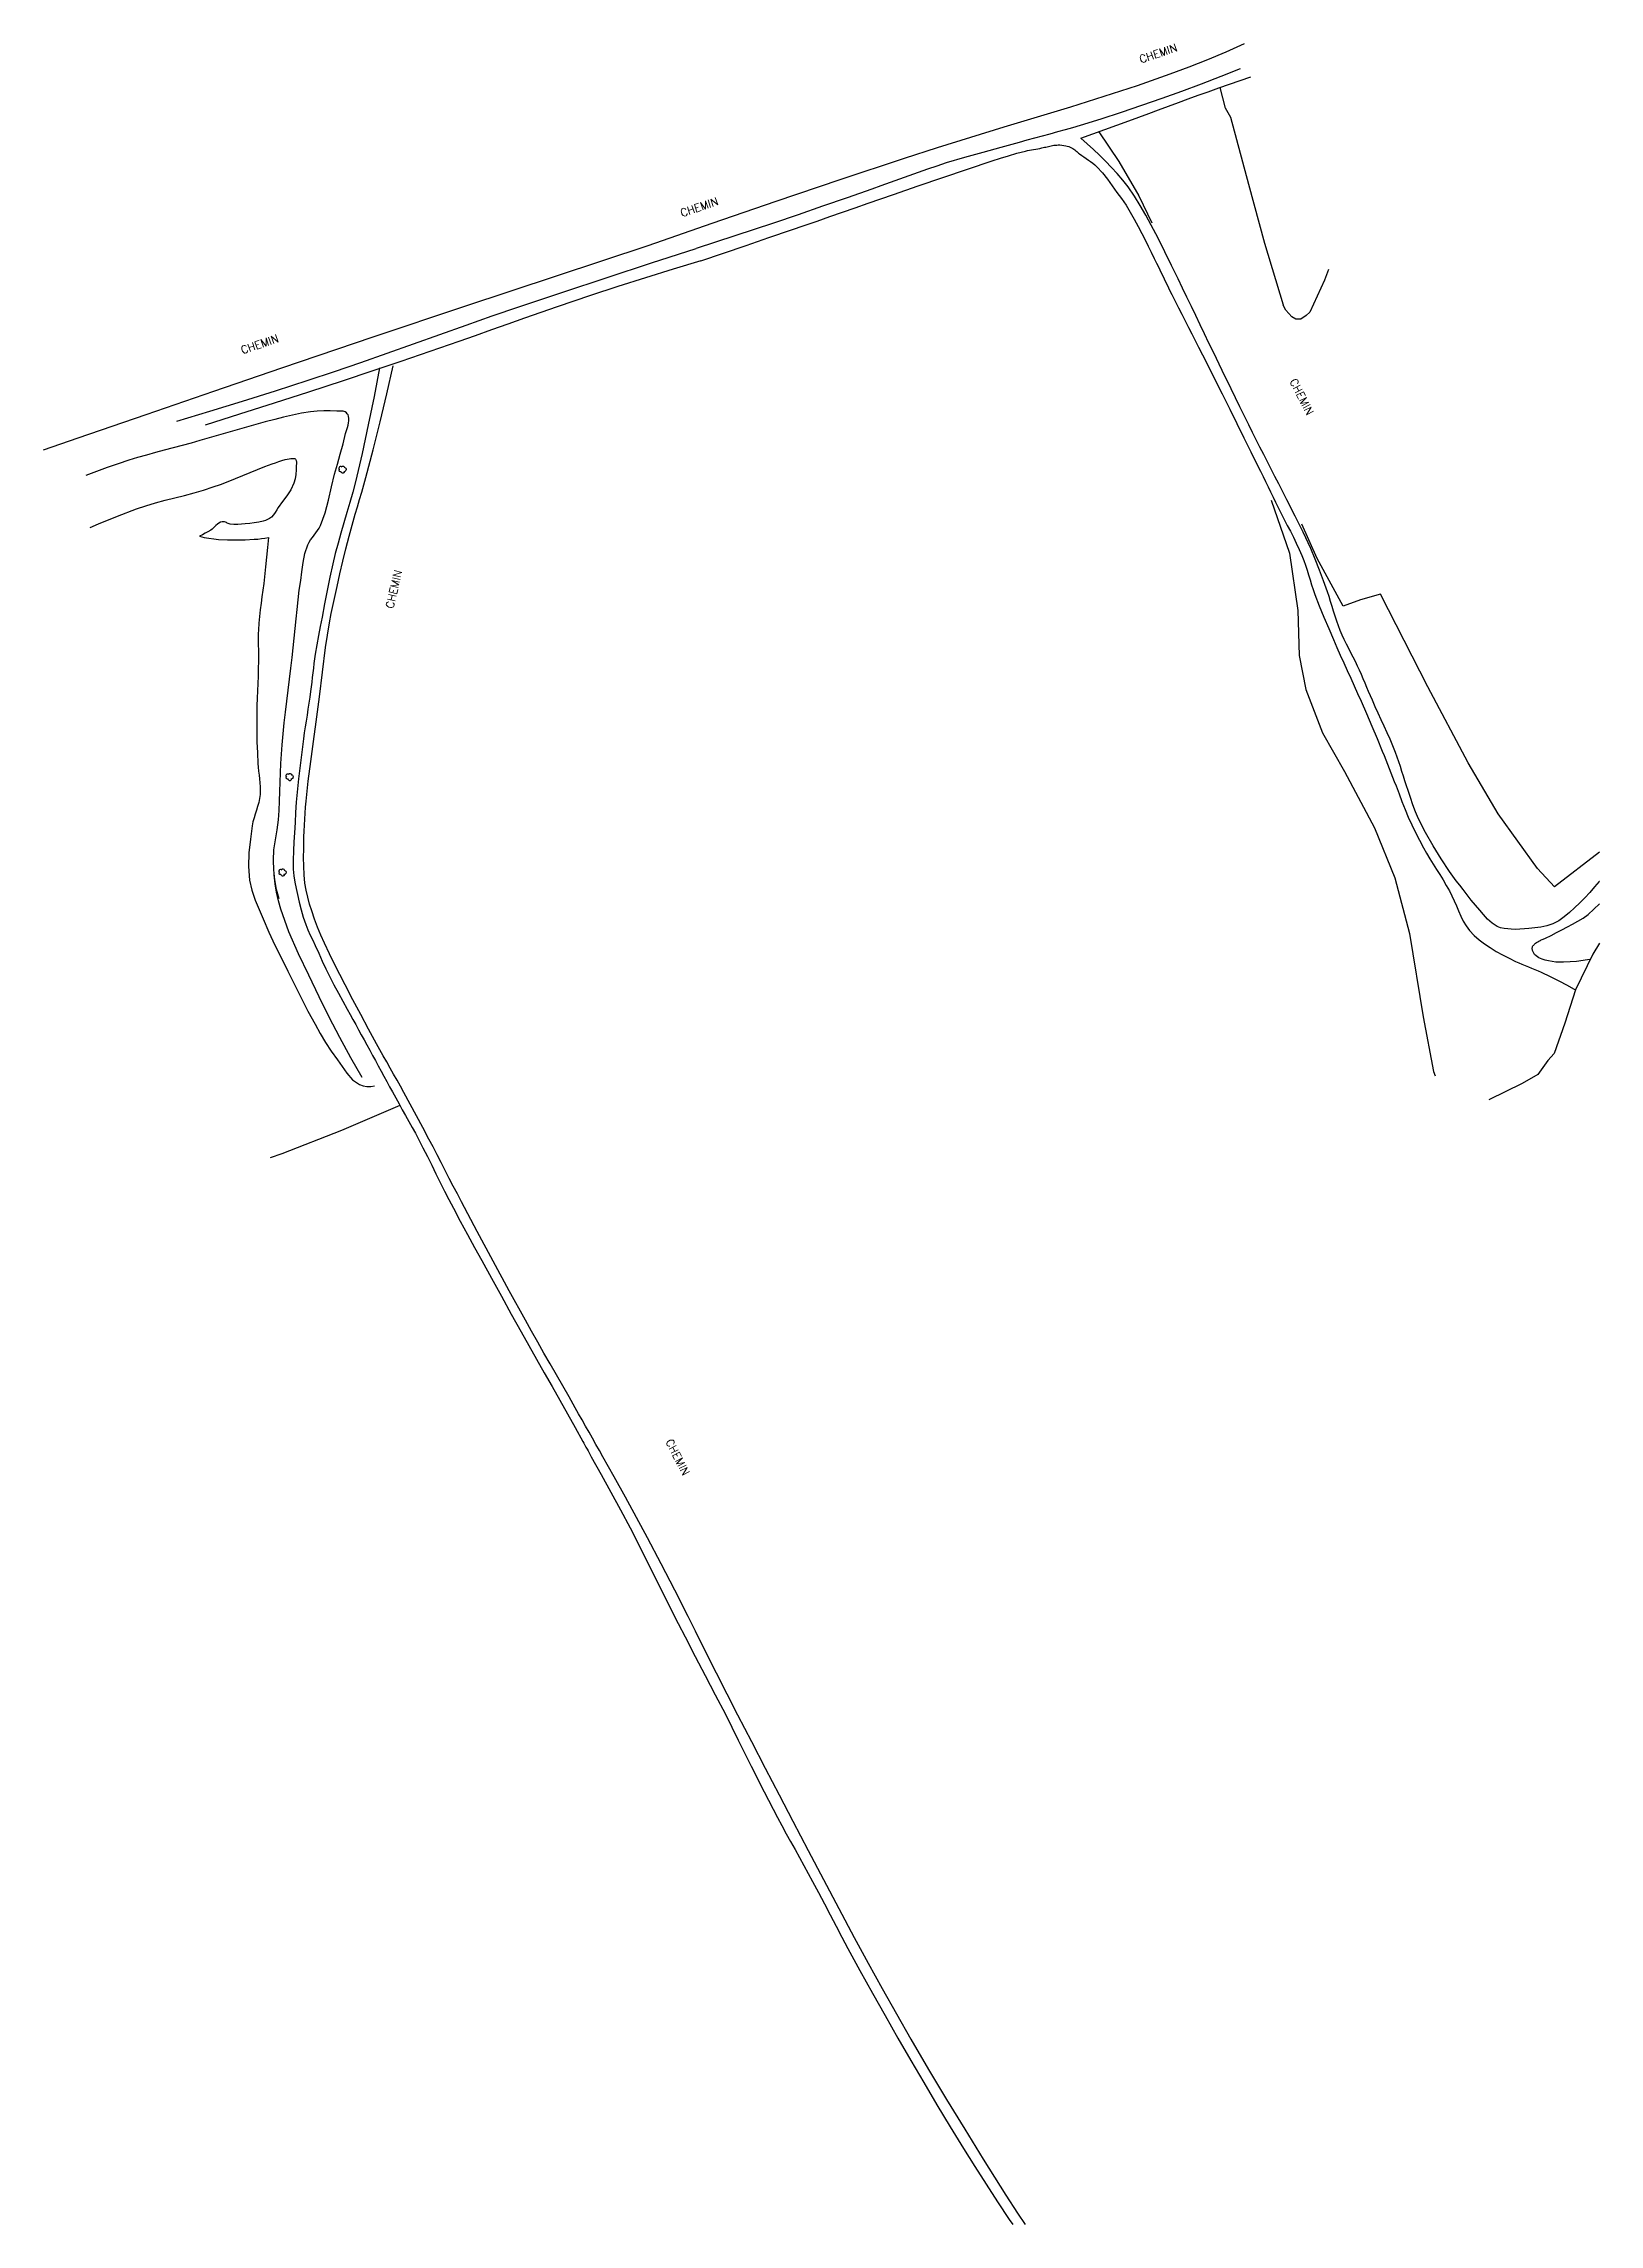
# Model space of a CAD drawing. Header units: millimetres. Extents: x 173000 to 174000, y 133000 to 134001.
# Drawn here: x 173653.5 to 174000, y 133000 to 133485.8 of the extents above; entities that cross this region are included whole.
import ezdxf

# ---------------------------------------------------------------- set-up
doc = ezdxf.new("R2010")
doc.units = ezdxf.units.MM
doc.layers.get('0').update_dxf_attribs({"linetype": 'CONTINUOUS'})
for name, color, linetype in [('W0071', 7, 'CONTINUOUS'), ('W0211', 2, 'CONTINUOUS'), ('W0214', 2, 'CONTINUOUS'), ('W0300', 7, 'CONTINUOUS'), ('W0330', 7, 'CONTINUOUS'), ('W0989', 7, 'CONTINUOUS')]:
    doc.layers.add(name, color=color, linetype=linetype)
doc.styles.get("Standard").update_dxf_attribs({"font": 'romans.shx', "width": 0.85})

# ---------------------------------------------------------------- blocks, each defined once
blk = doc.blocks.new('T300')
for p, q in [((-0.8, 0.51), (-0.86, 0.34)), ((-0.86, 0.34), (-0.86, 0.17)), ((-0.86, 0.17), (-0.74, 0.06)), ((-0.69, 0.63), (-0.8, 0.51)), ((-0.8, -0.06), (-0.74, 0.06)), ((-0.74, 0.06), (-0.69, 0.11)), ((-0.57, 0.69), (-0.69, 0.63)), ((-0.46, 0.69), (-0.57, 0.69)), ((-0.29, 0.63), (-0.46, 0.69)), ((-0.29, 0.63), (-0.17, 0.74)), ((-0.23, 0.57), (-0.29, 0.63)), ((-0.17, 0.74), (-0.06, 0.8)), ((-0.06, 0.8), (0.06, 0.8)), ((0.06, 0.8), (0.23, 0.74)), ((0.23, 0.74), (0.34, 0.63)), ((0.34, 0.63), (0.4, 0.51)), ((0.46, 0.46), (0.34, 0.46)), ((0.4, 0.51), (0.4, 0.46)), ((0.57, 0.4), (0.46, 0.46)), ((0.57, 0.4), (0.69, 0.29)), ((0.69, 0.29), (0.74, 0.17)), ((0.74, 0.06), (0.69, -0.17)), ((0.74, 0.17), (0.74, 0.06)), ((-0.8, -0.17), (-0.8, -0.06)), ((-0.8, -0.23), (-0.8, -0.17)), ((-0.74, -0.34), (-0.8, -0.23)), ((-0.69, -0.4), (-0.74, -0.34)), ((-0.51, -0.46), (-0.69, -0.4)), ((-0.4, -0.46), (-0.51, -0.46)), ((-0.4, -0.46), (-0.34, -0.46)), ((-0.34, -0.46), (-0.34, -0.4)), ((-0.34, -0.51), (-0.34, -0.46)), ((-0.29, -0.63), (-0.34, -0.51)), ((-0.17, -0.74), (-0.29, -0.63)), ((-0.06, -0.8), (-0.17, -0.74)), ((0.06, -0.8), (-0.06, -0.8)), ((0.17, -0.74), (0.06, -0.8)), ((0.23, -0.69), (0.17, -0.74)), ((0.29, -0.46), (0.23, -0.46)), ((0.29, -0.63), (0.23, -0.69)), ((0.46, -0.4), (0.29, -0.46)), ((0.34, -0.51), (0.29, -0.63)), ((0.34, -0.51), (0.34, -0.46)), ((0.57, -0.34), (0.46, -0.4)), ((0.63, -0.29), (0.57, -0.34)), ((0.69, -0.17), (0.63, -0.29))]:
    blk.add_line(p, q)

msp = doc.modelspace()

# ---------------------------------------------------------------- linework, layer by layer
at = {"layer": 'W0071'}
for points in [[(173920, 133480.11), (173915.67, 133478.41), (173911.32, 133476.75), (173906.96, 133475.13), (173902.58, 133473.55), (173898.06, 133471.98), (173893.52, 133470.44), (173888.97, 133468.96), (173884.39, 133467.54), (173882.7, 133467.03), (173881, 133466.55), (173879.3, 133466.08), (173877.6, 133465.61), (173875.9, 133465.16), (173874.19, 133464.7), (173872.49, 133464.24), (173870.79, 133463.77), (173866.72, 133462.65), (173862.66, 133461.54), (173858.6, 133460.4), (173854.56, 133459.18), (173852.47, 133458.5), (173850.38, 133457.8), (173848.3, 133457.07), (173846.23, 133456.32), (173844.16, 133455.57), (173842.09, 133454.82), (173840.01, 133454.08), (173837.94, 133453.35), (173832.48, 133451.44), (173827.02, 133449.54), (173821.56, 133447.65), (173816.09, 133445.79), (173811.78, 133444.34), (173807.46, 133442.91), (173803.14, 133441.5), (173798.82, 133440.1)], [(173884.52, 133464.69), (173887.2, 133465.65), (173889.88, 133466.62), (173892.56, 133467.59), (173895.23, 133468.57), (173897.44, 133469.37), (173899.64, 133470.18), (173901.85, 133471), (173904.05, 133471.81), (173906.25, 133472.63), (173908.46, 133473.44), (173910.66, 133474.25), (173912.87, 133475.04), (173915.24, 133475.89), (173917.61, 133476.73), (173919.98, 133477.56), (173922.35, 133478.38)], [(174000, 133299.15), (173999.99, 133299.14), (173998.94, 133297.92), (173997.86, 133296.7), (173996.77, 133295.51), (173995.63, 133294.35), (173994.45, 133293.24), (173993.33, 133292.25), (173992.18, 133291.27), (173990.94, 133290.39), (173989.6, 133289.68), (173988.3, 133289.23), (173986.96, 133288.97), (173985.61, 133288.81), (173984.27, 133288.66), (173983.3, 133288.56), (173982.32, 133288.49), (173981.34, 133288.47), (173980.36, 133288.51), (173979.58, 133288.56), (173978.8, 133288.63), (173978.01, 133288.79), (173977.27, 133289.07), (173976.12, 133289.81), (173975.12, 133290.74), (173974.22, 133291.74), (173973.35, 133292.73), (173972.38, 133293.83), (173971.46, 133294.99), (173970.58, 133296.16), (173969.68, 133297.32), (173968.91, 133298.32), (173968.13, 133299.31), (173967.36, 133300.32), (173966.64, 133301.35), (173964.76, 133304.2), (173962.95, 133307.09), (173961.25, 133310.04), (173959.7, 133313.09), (173959.03, 133314.64), (173958.46, 133316.22), (173957.93, 133317.82), (173957.4, 133319.41), (173957.04, 133320.47), (173956.7, 133321.53), (173956.37, 133322.59), (173956.04, 133323.65), (173955.71, 133324.71), (173955.36, 133325.77), (173955, 133326.82), (173954.61, 133327.87), (173954.02, 133329.35), (173953.4, 133330.82), (173952.76, 133332.27), (173952.09, 133333.72), (173951.43, 133335.17), (173950.76, 133336.62), (173950.09, 133338.06), (173949.45, 133339.52), (173949.03, 133340.47), (173948.62, 133341.42), (173948.22, 133342.37), (173947.81, 133343.32), (173947.4, 133344.27), (173946.99, 133345.22), (173946.57, 133346.17), (173946.14, 133347.11), (173945.67, 133348.1), (173945.18, 133349.08), (173944.68, 133350.06), (173944.18, 133351.03), (173943.68, 133352.01), (173943.19, 133353), (173942.73, 133353.99), (173942.3, 133355.01), (173941.89, 133356.07), (173941.51, 133357.14), (173941.15, 133358.23), (173940.82, 133359.32), (173940.48, 133360.41), (173940.15, 133361.49), (173939.8, 133362.58), (173939.43, 133363.65), (173938.55, 133366.08), (173937.65, 133368.51), (173936.72, 133370.91), (173935.71, 133373.29), (173934.03, 133376.94), (173932.24, 133380.54), (173930.41, 133384.11), (173928.59, 133387.69), (173927.76, 133389.34), (173926.92, 133390.98), (173926.09, 133392.61), (173925.25, 133394.25), (173924.41, 133395.89), (173923.57, 133397.53), (173922.74, 133399.17), (173921.92, 133400.82), (173919.93, 133404.85), (173917.97, 133408.9), (173916.01, 133412.96), (173914.05, 133417.01), (173913.06, 133419.05), (173912.08, 133421.1), (173911.1, 133423.14), (173910.12, 133425.19), (173909.13, 133427.23), (173908.15, 133429.28), (173907.16, 133431.32), (173906.16, 133433.36), (173904.7, 133436.37), (173903.24, 133439.39), (173901.74, 133442.39), (173900.17, 133445.35), (173898.97, 133447.53), (173897.74, 133449.69), (173896.44, 133451.81), (173895.03, 133453.86), (173893.86, 133455.37), (173892.62, 133456.81), (173891.33, 133458.2), (173890.01, 133459.57), (173888.68, 133460.9), (173887.32, 133462.2), (173885.93, 133463.46), (173884.51, 133464.69)], [(173799.91, 133437.35), (173804.96, 133439.08), (173810.01, 133440.81), (173815.06, 133442.55), (173820.1, 133444.29), (173822.94, 133445.27), (173825.78, 133446.25), (173828.62, 133447.24), (173831.46, 133448.23), (173834.3, 133449.22), (173837.13, 133450.2), (173839.97, 133451.19), (173842.82, 133452.17), (173848.29, 133454.06), (173853.76, 133455.96), (173859.25, 133457.83), (173864.76, 133459.63), (173866.6, 133460.22), (173868.44, 133460.8), (173870.3, 133461.35), (173872.17, 133461.84), (173872.63, 133461.94), (173873.09, 133462.03), (173873.55, 133462.12), (173874.01, 133462.19), (173874.47, 133462.27), (173874.93, 133462.35), (173875.39, 133462.43), (173875.85, 133462.52), (173876.15, 133462.59), (173876.44, 133462.66), (173876.74, 133462.73), (173877.03, 133462.8), (173877.33, 133462.87), (173877.63, 133462.94), (173877.93, 133463.01), (173878.23, 133463.06), (173878.53, 133463.11), (173878.83, 133463.15), (173879.14, 133463.17), (173879.45, 133463.18), (173879.88, 133463.18), (173880.32, 133463.15), (173880.75, 133463.1), (173881.18, 133463.02), (173881.51, 133462.94), (173881.84, 133462.83), (173882.16, 133462.7), (173882.47, 133462.55), (173882.71, 133462.41), (173882.94, 133462.25), (173883.17, 133462.09), (173883.39, 133461.91), (173883.6, 133461.73), (173883.81, 133461.56), (173884.02, 133461.38), (173884.24, 133461.21), (173884.73, 133460.86), (173885.22, 133460.51), (173885.72, 133460.17), (173886.21, 133459.83), (173886.71, 133459.48), (173887.19, 133459.11), (173887.65, 133458.73), (173888.1, 133458.31), (173889.33, 133456.98), (173890.45, 133455.55), (173891.5, 133454.08), (173892.57, 133452.62), (173893.09, 133451.93), (173893.6, 133451.23), (173894.11, 133450.53), (173894.59, 133449.8), (173895.53, 133448.25), (173896.42, 133446.66), (173897.27, 133445.05), (173898.12, 133443.45), (173898.83, 133442.07), (173899.52, 133440.68), (173900.2, 133439.29), (173900.88, 133437.9), (173901.37, 133436.89), (173901.86, 133435.89), (173902.34, 133434.89), (173902.83, 133433.88), (173903.31, 133432.87), (173903.8, 133431.87), (173904.29, 133430.87), (173904.78, 133429.87), (173905.52, 133428.4), (173906.26, 133426.93), (173907.01, 133425.47), (173907.76, 133424.01), (173908.51, 133422.55), (173909.26, 133421.09), (173910.01, 133419.62), (173910.75, 133418.16), (173912.5, 133414.7), (173914.24, 133411.24), (173915.98, 133407.77), (173917.71, 133404.3), (173919.28, 133401.14), (173920.84, 133397.98), (173922.4, 133394.81), (173923.96, 133391.64), (173924.52, 133390.49), (173925.09, 133389.34), (173925.65, 133388.19), (173926.21, 133387.04), (173926.77, 133385.89), (173927.33, 133384.75), (173927.89, 133383.6), (173928.45, 133382.45), (173929.12, 133381.11), (173929.8, 133379.78), (173930.49, 133378.46), (173931.18, 133377.13), (173931.86, 133375.8), (173932.51, 133374.46), (173933.14, 133373.1), (173933.73, 133371.73), (173934.15, 133370.66), (173934.53, 133369.59), (173934.89, 133368.5), (173935.23, 133367.41), (173935.56, 133366.32), (173935.9, 133365.24), (173936.26, 133364.15), (173936.65, 133363.08), (173937.63, 133360.54), (173938.66, 133358.01), (173939.72, 133355.5), (173940.79, 133353), (173941.54, 133351.28), (173942.3, 133349.56), (173943.07, 133347.85), (173943.85, 133346.15), (173944.63, 133344.44), (173945.4, 133342.73), (173946.17, 133341.02), (173946.92, 133339.3), (173948.13, 133336.53), (173949.32, 133333.76), (173950.5, 133330.97), (173951.66, 133328.18), (173952.05, 133327.21), (173952.44, 133326.24), (173952.82, 133325.27), (173953.2, 133324.3), (173953.57, 133323.32), (173953.95, 133322.35), (173954.33, 133321.37), (173954.71, 133320.4), (173955.38, 133318.66), (173956.04, 133316.92), (173956.72, 133315.19), (173957.45, 133313.47), (173958.24, 133311.74), (173959.07, 133310.02), (173959.93, 133308.32), (173960.83, 133306.63), (173961.52, 133305.41), (173962.23, 133304.21), (173962.96, 133303.02), (173963.71, 133301.83), (173964.45, 133300.65), (173965.18, 133299.46), (173965.9, 133298.26), (173966.59, 133297.04), (173967.16, 133295.94), (173967.67, 133294.82), (173968.15, 133293.69), (173968.62, 133292.56), (173969.13, 133291.42), (173969.69, 133290.31), (173970.33, 133289.24), (173971.06, 133288.22), (173972.08, 133287.12), (173973.23, 133286.15), (173974.43, 133285.27), (173975.66, 133284.43), (173977.03, 133283.56), (173978.44, 133282.76), (173979.88, 133282.02), (173981.34, 133281.31), (173982.04, 133280.98), (173982.75, 133280.68), (173983.47, 133280.39), (173984.19, 133280.11), (173984.91, 133279.83), (173985.63, 133279.55), (173986.35, 133279.25), (173987.05, 133278.93), (173989.01, 133278), (173990.94, 133277.02), (173992.86, 133276), (173994.75, 133274.95)], [(173683.2, 133401.69), (173690.54, 133403.87), (173697.85, 133406.11), (173705.14, 133408.41), (173712.42, 133410.77), (173718.31, 133412.74), (173724.18, 133414.76), (173730.04, 133416.82), (173735.9, 133418.89), (173741.75, 133420.98), (173747.6, 133423.05), (173753.46, 133425.1), (173759.34, 133427.11), (173769.19, 133430.42), (173779.05, 133433.69), (173788.93, 133436.92), (173798.82, 133440.1)], [(173799.93, 133437.35), (173793.74, 133435.5), (173787.57, 133433.6), (173781.42, 133431.65), (173775.29, 133429.65), (173771.6, 133428.42), (173767.93, 133427.16), (173764.27, 133425.88), (173760.61, 133424.58), (173756.95, 133423.29), (173753.29, 133421.99), (173749.63, 133420.7), (173745.97, 133419.43), (173739.54, 133417.21), (173733.1, 133414.99), (173726.66, 133412.8), (173720.21, 133410.64), (173712.54, 133408.13), (173704.87, 133405.65), (173697.18, 133403.21), (173689.48, 133400.8)], [(173728.3, 133413.58), (173727.12, 133407.19), (173725.83, 133400.83), (173724.44, 133394.48), (173722.96, 133388.16), (173722.38, 133385.86), (173721.75, 133383.57), (173721.09, 133381.29), (173720.42, 133379.02), (173719.75, 133376.74), (173719.1, 133374.46), (173718.48, 133372.17), (173717.91, 133369.86), (173717.25, 133366.91), (173716.66, 133363.95), (173716.11, 133360.98), (173715.55, 133358.01), (173715.15, 133355.95), (173714.75, 133353.9), (173714.36, 133351.84), (173714.02, 133349.77), (173713.87, 133348.74), (173713.73, 133347.7), (173713.6, 133346.67), (173713.48, 133345.63), (173713.37, 133344.59), (173713.25, 133343.55), (173713.12, 133342.52), (173712.98, 133341.48), (173712.8, 133340.16), (173712.6, 133338.84), (173712.4, 133337.51), (173712.19, 133336.19), (173711.98, 133334.87), (173711.78, 133333.55), (173711.58, 133332.23), (173711.4, 133330.9), (173711.01, 133327.94), (173710.64, 133324.97), (173710.29, 133322), (173710, 133319.02), (173709.81, 133316.76), (173709.66, 133314.5), (173709.52, 133312.24), (173709.41, 133309.98), (173709.29, 133307.95), (173709.15, 133305.92), (173709.08, 133303.89), (173709.13, 133301.85), (173709.27, 133300.42), (173709.48, 133299.01), (173709.75, 133297.6), (173710.05, 133296.21), (173710.45, 133294.52), (173710.88, 133292.84), (173711.37, 133291.17), (173711.93, 133289.53), (173712.4, 133288.35), (173712.92, 133287.19), (173713.47, 133286.05), (173714.01, 133284.9), (173714.81, 133283.15), (173715.6, 133281.39), (173716.41, 133279.64), (173717.26, 133277.91), (173718.2, 133276.08), (173719.18, 133274.27), (173720.17, 133272.46), (173721.16, 133270.66), (173721.78, 133269.52), (173722.4, 133268.38), (173723.03, 133267.25), (173723.65, 133266.11), (173724.28, 133264.98), (173724.91, 133263.84), (173725.53, 133262.71), (173726.15, 133261.57), (173726.79, 133260.4), (173727.42, 133259.24), (173728.05, 133258.07), (173728.69, 133256.9), (173729.32, 133255.74), (173729.95, 133254.57), (173730.58, 133253.4), (173731.22, 133252.24), (173731.95, 133250.92), (173732.68, 133249.61), (173733.41, 133248.3), (173734.15, 133246.99), (173734.88, 133245.67), (173735.6, 133244.36), (173736.32, 133243.04), (173737.03, 133241.71), (173738.02, 133239.8), (173739, 133237.89), (173739.96, 133235.96), (173740.91, 133234.04), (173741.87, 133232.11), (173742.83, 133230.18), (173743.8, 133228.26), (173744.78, 133226.35), (173746.33, 133223.43), (173747.91, 133220.53), (173749.5, 133217.63), (173751.1, 133214.74), (173753.28, 133210.74), (173755.47, 133206.75), (173757.67, 133202.77), (173759.88, 133198.79), (173761.59, 133195.74), (173763.3, 133192.69), (173765.02, 133189.65), (173766.75, 133186.61), (173768.47, 133183.57), (173770.19, 133180.53), (173771.9, 133177.48), (173773.6, 133174.42), (173773.84, 133174), (173774.08, 133173.57), (173774.32, 133173.14), (173774.55, 133172.71), (173774.79, 133172.28), (173775.03, 133171.86), (173775.26, 133171.43), (173775.5, 133171)], [(173778.07, 133171), (173777.3, 133172.37), (173776.53, 133173.73), (173775.76, 133175.1), (173774.99, 133176.46), (173774.22, 133177.82), (173773.45, 133179.19), (173772.68, 133180.55), (173771.92, 133181.92), (173770.54, 133184.36), (173769.15, 133186.79), (173767.75, 133189.22), (173766.35, 133191.65), (173764.95, 133194.08), (173763.56, 133196.51), (173762.18, 133198.95), (173760.82, 133201.4), (173757.21, 133207.97), (173753.64, 133214.56), (173750.11, 133221.16), (173746.59, 133227.78), (173745.67, 133229.52), (173744.76, 133231.26), (173743.86, 133233), (173742.96, 133234.75), (173742.06, 133236.5), (173741.16, 133238.24), (173740.25, 133239.99), (173739.33, 133241.73), (173737.95, 133244.34), (173736.57, 133246.95), (173735.17, 133249.56), (173733.76, 133252.16), (173733, 133253.52), (173732.25, 133254.87), (173731.48, 133256.22), (173730.71, 133257.57), (173729.95, 133258.92), (173729.18, 133260.28), (173728.42, 133261.63), (173727.67, 133262.99), (173725.9, 133266.25), (173724.14, 133269.51), (173722.4, 133272.79), (173720.69, 133276.08), (173719.5, 133278.39), (173718.32, 133280.71), (173717.17, 133283.05), (173716.08, 133285.42), (173715.3, 133287.18), (173714.55, 133288.95), (173713.85, 133290.75), (173713.23, 133292.57), (173712.77, 133294.09), (173712.35, 133295.62), (173712.01, 133297.17), (173711.74, 133298.74), (173711.55, 133300.64), (173711.46, 133302.55), (173711.44, 133304.46), (173711.45, 133306.37), (173711.46, 133307.7), (173711.49, 133309.04), (173711.54, 133310.37), (173711.6, 133311.7), (173711.67, 133313.04), (173711.76, 133314.37), (173711.86, 133315.7), (173711.97, 133317.03), (173712.44, 133321.46), (173713.02, 133325.89), (173713.65, 133330.3), (173714.26, 133334.72), (173714.95, 133340.24), (173715.61, 133345.76), (173716.33, 133351.28), (173717.19, 133356.78), (173717.56, 133358.8), (173717.98, 133360.81), (173718.43, 133362.82), (173718.88, 133364.82), (173719.52, 133367.64), (173720.18, 133370.45), (173720.86, 133373.25), (173721.57, 133376.05), (173722.01, 133377.68), (173722.47, 133379.32), (173722.94, 133380.95), (173723.43, 133382.57), (173723.91, 133384.2), (173724.38, 133385.83), (173724.85, 133387.46), (173725.29, 133389.1), (173726.9, 133395.3), (173728.45, 133401.53), (173729.95, 133407.76), (173731.38, 133414.01)], [(173997.8, 133281.75), (173996.37, 133281.5), (173994.94, 133281.32), (173993.49, 133281.21), (173992.04, 133281.16), (173991.19, 133281.16), (173990.34, 133281.19), (173989.49, 133281.28), (173988.65, 133281.43), (173987.94, 133281.6), (173987.23, 133281.8), (173986.53, 133282.1), (173985.91, 133282.54), (173985.58, 133282.89), (173985.3, 133283.28), (173985.1, 133283.74), (173985.04, 133284.24), (173985.05, 133284.38), (173985.09, 133284.52), (173985.14, 133284.65), (173985.21, 133284.77), (173985.29, 133284.88), (173985.38, 133284.98), (173985.46, 133285.08), (173985.55, 133285.18), (173985.77, 133285.38), (173986.01, 133285.54), (173986.26, 133285.69), (173986.51, 133285.83), (173986.69, 133285.92), (173986.88, 133286.02), (173987.07, 133286.1), (173987.26, 133286.19), (173987.45, 133286.27), (173987.64, 133286.35), (173987.83, 133286.43), (173988.01, 133286.52), (173989.24, 133287.13), (173990.46, 133287.74), (173991.67, 133288.37), (173992.87, 133289.02), (173994.04, 133289.65), (173995.23, 133290.28), (173996.39, 133290.97), (173997.47, 133291.76), (174000, 133294.16)], [(173775.5, 133171), (173777.69, 133167.05), (173779.86, 133163.1), (173782.01, 133159.14), (173784.12, 133155.16), (173785.69, 133152.14), (173787.23, 133149.1), (173788.76, 133146.06), (173790.27, 133143.01), (173791.78, 133139.96), (173793.3, 133136.91), (173794.82, 133133.87), (173796.37, 133130.84), (173798.6, 133126.53), (173800.84, 133122.23), (173803.1, 133117.94), (173805.38, 133113.66)], [(173800.05, 133129.46), (173797.11, 133135.38), (173794.13, 133141.26), (173791.09, 133147.12), (173788.01, 133152.96), (173785.57, 133157.49), (173783.09, 133162.01), (173780.59, 133166.51), (173778.07, 133171)], [(173798.62, 133132.23), (173800.97, 133127.53), (173803.33, 133122.84), (173805.7, 133118.15), (173808.09, 133113.47), (173811.15, 133107.54), (173814.22, 133101.62), (173817.31, 133095.7), (173820.41, 133089.79), (173823.8, 133083.31), (173827.19, 133076.83), (173830.61, 133070.36), (173834.07, 133063.92), (173837.17, 133058.22), (173840.3, 133052.54), (173843.47, 133046.87), (173846.69, 133041.24), (173850.63, 133034.52), (173854.62, 133027.84), (173858.66, 133021.18), (173862.75, 133014.56), (173865.28, 133010.52), (173867.83, 133006.49), (173870.43, 133002.49), (173872.09, 133000)], [(173805.38, 133113.66), (173808.21, 133107.86), (173811.08, 133102.09), (173814.01, 133096.34), (173816.98, 133090.61), (173817.94, 133088.82), (173818.91, 133087.03), (173819.88, 133085.26), (173820.87, 133083.48), (173821.86, 133081.71), (173822.84, 133079.93), (173823.82, 133078.15), (173824.79, 133076.37), (173826.11, 133073.89), (173827.42, 133071.41), (173828.72, 133068.93), (173830.02, 133066.44), (173831.32, 133063.96), (173832.63, 133061.48), (173833.95, 133059), (173835.29, 133056.54), (173838.09, 133051.51), (173840.92, 133046.5), (173843.79, 133041.51), (173846.68, 133036.54), (173849.56, 133031.59), (173852.47, 133026.66), (173855.4, 133021.75), (173858.39, 133016.87), (173860.89, 133012.89), (173863.42, 133008.94), (173865.99, 133005.01), (173868.59, 133001.1), (173869.34, 133000)]]:
    msp.add_lwpolyline(points, dxfattribs=at)
at = {"layer": 'W0211'}
for points in [[(173663.89, 133377.99), (173665.76, 133378.81), (173669.96, 133380.53), (173674.22, 133382.11), (173676.33, 133382.81), (173678.45, 133383.45), (173680.59, 133384.03), (173682.74, 133384.59), (173684.89, 133385.14), (173687.03, 133385.71), (173689.17, 133386.32), (173691.28, 133387), (173692.95, 133387.59), (173694.6, 133388.21), (173696.24, 133388.87), (173697.87, 133389.54), (173699.51, 133390.22), (173701.14, 133390.88), (173702.79, 133391.53), (173704.44, 133392.14), (173705.17, 133392.4), (173705.89, 133392.65), (173706.62, 133392.88), (173707.36, 133393.09), (173707.77, 133393.19), (173708.19, 133393.29), (173708.61, 133393.36), (173709.05, 133393.38), (173709.18, 133393.38), (173709.33, 133393.37), (173709.49, 133393.33), (173709.62, 133393.23), (173709.8, 133392.89), (173709.85, 133392.51), (173709.82, 133392.14), (173709.8, 133391.81), (173709.78, 133390.82), (173709.71, 133389.82), (173709.55, 133388.83), (173709.27, 133387.86), (173708.57, 133386.39), (173707.67, 133385.04), (173706.7, 133383.75), (173705.77, 133382.45), (173705.44, 133381.9), (173705.11, 133381.33), (173704.74, 133380.78), (173704.28, 133380.3), (173703.86, 133379.99), (173703.4, 133379.76), (173702.92, 133379.57), (173702.44, 133379.41), (173701.45, 133379.16), (173700.45, 133378.99), (173699.44, 133378.87), (173698.43, 133378.78), (173697.6, 133378.72), (173696.76, 133378.67), (173695.91, 133378.66), (173695.07, 133378.74), (173694.85, 133378.79), (173694.64, 133378.87), (173694.44, 133378.97), (173694.24, 133379.07), (173694.03, 133379.16), (173693.81, 133379.23), (173693.57, 133379.27), (173693.33, 133379.26), (173692.93, 133379.15), (173692.55, 133378.96), (173692.22, 133378.72), (173691.91, 133378.45), (173691.63, 133378.18), (173691.36, 133377.9), (173691.07, 133377.64), (173690.75, 133377.41), (173690.14, 133377.04), (173689.52, 133376.68), (173688.89, 133376.34), (173688.25, 133376.02)], [(173703.62, 133375.74), (173703.41, 133373.56), (173703.18, 133371.37), (173702.96, 133369.18), (173702.72, 133367), (173702.55, 133365.52), (173702.36, 133364.04), (173702.16, 133362.57), (173701.96, 133361.09), (173701.77, 133359.61), (173701.6, 133358.13), (173701.46, 133356.65), (173701.36, 133355.16), (173701.32, 133354.29), (173701.31, 133353.42), (173701.31, 133352.55), (173701.33, 133351.67), (173701.35, 133350.8), (173701.37, 133349.93), (173701.38, 133349.06), (173701.38, 133348.19), (173701.34, 133346.54), (173701.29, 133344.89), (173701.23, 133343.24), (173701.16, 133341.58), (173701.09, 133339.93), (173701.03, 133338.28), (173701, 133336.63), (173700.98, 133334.97), (173701, 133332.59), (173701.05, 133330.2), (173701.14, 133327.81), (173701.25, 133325.43), (173701.31, 133324.56), (173701.4, 133323.7), (173701.5, 133322.83), (173701.61, 133321.97), (173701.7, 133321.1), (173701.76, 133320.23), (173701.78, 133319.35), (173701.74, 133318.47), (173701.62, 133317.58), (173701.43, 133316.71), (173701.19, 133315.85), (173700.92, 133314.99), (173700.64, 133314.15), (173700.39, 133313.3), (173700.16, 133312.43), (173700, 133311.55), (173699.58, 133308.55), (173699.26, 133305.52), (173699.16, 133302.45), (173699.4, 133299.39), (173699.89, 133297.16), (173700.65, 133295), (173701.52, 133292.9), (173702.4, 133290.83), (173703.68, 133287.86), (173705.05, 133284.94), (173706.48, 133282.04), (173707.91, 133279.14), (173709.38, 133276.17), (173710.86, 133273.19), (173712.38, 133270.24), (173713.98, 133267.33), (173715.15, 133265.3), (173716.34, 133263.29), (173717.6, 133261.32), (173718.96, 133259.41), (173719.99, 133257.93), (173721.05, 133256.4), (173722.32, 133254.97), (173723.9, 133253.88), (173724.69, 133253.58), (173725.53, 133253.44), (173726.38, 133253.46), (173727.21, 133253.64)]]:
    msp.add_lwpolyline(points, dxfattribs=at)
at = {"layer": 'W0214'}
for points in [[(173705.96, 133295.26), (173705.43, 133297.38), (173705.04, 133299.53), (173704.8, 133301.7), (173704.7, 133303.88), (173704.82, 133306.15), (173705.15, 133308.4), (173705.53, 133310.64), (173705.81, 133312.88), (173705.97, 133314.97), (173706.09, 133317.05), (173706.17, 133319.14), (173706.24, 133321.23), (173706.31, 133323.31), (173706.39, 133325.4), (173706.5, 133327.49), (173706.65, 133329.57), (173706.87, 133332.01), (173707.13, 133334.45), (173707.41, 133336.88), (173707.71, 133339.31), (173708.02, 133341.75), (173708.32, 133344.18), (173708.62, 133346.61), (173708.91, 133349.04), (173709.14, 133351.18), (173709.35, 133353.32), (173709.55, 133355.46), (173709.76, 133357.6), (173709.97, 133359.74), (173710.21, 133361.88), (173710.47, 133364.01), (173710.78, 133366.14), (173711.06, 133368.14), (173711.34, 133370.15), (173711.74, 133372.16), (173712.38, 133374.1), (173712.66, 133374.69), (173713, 133375.24), (173713.38, 133375.77), (173713.77, 133376.28), (173714.17, 133376.79), (173714.55, 133377.3), (173714.9, 133377.85), (173715.2, 133378.42), (173716.24, 133381.21), (173716.99, 133384.1), (173717.63, 133387), (173718.33, 133389.86), (173718.96, 133392.11), (173719.61, 133394.35), (173720.23, 133396.6), (173720.77, 133398.88), (173720.89, 133399.35), (173721.04, 133399.82), (173721.19, 133400.29), (173721.32, 133400.76), (173721.44, 133401.26), (173721.5, 133401.77), (173721.5, 133402.28), (173721.42, 133402.8), (173721.32, 133403.08), (173721.16, 133403.33), (173720.96, 133403.54), (173720.72, 133403.71), (173720.25, 133403.87), (173719.76, 133403.91), (173719.29, 133403.89), (173718.83, 133403.89), (173717.37, 133403.93), (173715.9, 133403.94), (173714.43, 133403.89), (173712.97, 133403.77), (173710.95, 133403.45), (173708.95, 133403.03), (173706.96, 133402.54), (173704.99, 133402.04), (173702.89, 133401.5), (173700.81, 133400.93), (173698.73, 133400.35), (173696.65, 133399.75), (173694.58, 133399.14), (173692.51, 133398.53), (173690.43, 133397.93), (173688.35, 133397.34), (173686.37, 133396.79), (173684.39, 133396.26), (173682.4, 133395.73), (173680.41, 133395.21), (173678.43, 133394.67), (173676.45, 133394.12), (173674.47, 133393.55), (173672.51, 133392.95), (173670.1, 133392.16), (173667.71, 133391.34), (173665.33, 133390.48), (173662.97, 133389.57)], [(173688.25, 133376.02), (173689.3, 133375.78), (173690.36, 133375.59), (173691.42, 133375.44), (173692.49, 133375.33), (173694.48, 133375.22), (173696.46, 133375.2), (173698.44, 133375.25), (173700.42, 133375.35), (173701.23, 133375.41), (173702.03, 133375.5), (173702.83, 133375.61), (173703.62, 133375.74)]]:
    msp.add_lwpolyline(points, dxfattribs=at)
at = {"layer": 'W0300'}
for points in [[(173788.18, 133440.78), (173802.4, 133445.77), (173816.65, 133450.67), (173830.93, 133455.5), (173845.23, 133460.26), (173852.62, 133462.64), (173860.04, 133464.94), (173867.47, 133467.19), (173874.9, 133469.43), (173882.33, 133471.7), (173889.74, 133474.03), (173897.12, 133476.47), (173904.45, 133479.04), (173908.63, 133480.59), (173912.77, 133482.23), (173916.88, 133483.96), (173920.95, 133485.76)], [(173653.53, 133395.25), (173661.25, 133397.95), (173676.34, 133403.18), (173691.43, 133408.37), (173706.55, 133413.52), (173726.93, 133420.42), (173747.33, 133427.26), (173767.74, 133434.04), (173788.18, 133440.78)], [(173724.46, 133255.43), (173721.94, 133259.88), (173719.51, 133264.36), (173717.16, 133268.9), (173714.9, 133273.47), (173712.57, 133278.24), (173710.28, 133283.03), (173708.16, 133287.92), (173706.37, 133292.94), (173705.85, 133294.81), (173705.43, 133296.72), (173705.12, 133298.64), (173704.91, 133300.58)]]:
    msp.add_lwpolyline(points, dxfattribs=at)
at = {"layer": 'W0330'}
for points in [[(173929.62, 133427.51), (173925.47, 133441.26), (173921.95, 133454.35), (173917.9, 133469.32), (173916.74, 133471.38), (173915.52, 133475.98)], [(173888.53, 133466.13), (173892.99, 133459.5), (173897.42, 133451.86), (173900.35, 133445.85)], [(173939.68, 133435.47), (173938.77, 133433.05), (173935.5, 133425.97), (173934.73, 133425.17), (173933.52, 133424.4), (173932.41, 133424.39), (173931.48, 133424.88), (173930.14, 133426.4), (173929.61, 133427.51)], [(173926.88, 133384.06), (173930.97, 133372.27), (173932.84, 133359.48), (173933.13, 133349.47), (173934.61, 133341.88), (173938.37, 133332.22), (173943.24, 133323.6), (173949.91, 133311.11), (173954.45, 133299.96), (173957.7, 133287.56), (173960.75, 133269), (173963.08, 133256.81), (173963.4, 133255.86)], [(173942.97, 133360.43), (173937.13, 133371.08), (173933.76, 133378.7)], [(173951.24, 133363.16), (173946.81, 133361.86), (173942.97, 133360.43)], [(173990, 133297.96), (173986.24, 133302.03), (173977.45, 133314.17), (173970.78, 133325.57), (173961.77, 133342.47), (173951.24, 133363.16)], [(174000, 133305.66), (173989.99, 133297.95)], [(174000, 133285.36), (173998.58, 133282.92), (173994.68, 133274.98), (173992.28, 133267.57), (173989.92, 133260.82), (173988.49, 133259.27), (173986.31, 133256.11), (173982.84, 133254.16), (173975.4, 133250.49)], [(173732.89, 133249.2), (173719.89, 133243.63), (173706.55, 133238.48), (173703.98, 133237.54)]]:
    msp.add_lwpolyline(points, dxfattribs=at)

# ---------------------------------------------------------------- block references
at = {"layer": 'W0300'}
for p in [(173720.15, 133390.87), (173708.37, 133322.38), (173706.78, 133301.11)]:
    msp.add_blockref('T300', p, dxfattribs=at)

# ---------------------------------------------------------------- texts
at = {"layer": 'W0989'}
for rotation, p in [(18.7375, (173897.91, 133481.36)), (18.7375, (173795.69, 133447.12)), (18.7375, (173697.81, 133416.58)), (297.0175, (173930.95, 133410.57)), (77.1108, (173731.4, 133359.8)), (297.0175, (173791.99, 133174.37))]:
    msp.add_text('CHEMIN', height=1.75, rotation=rotation, dxfattribs=at).set_placement(p)

doc.saveas('drawing.dxf')
